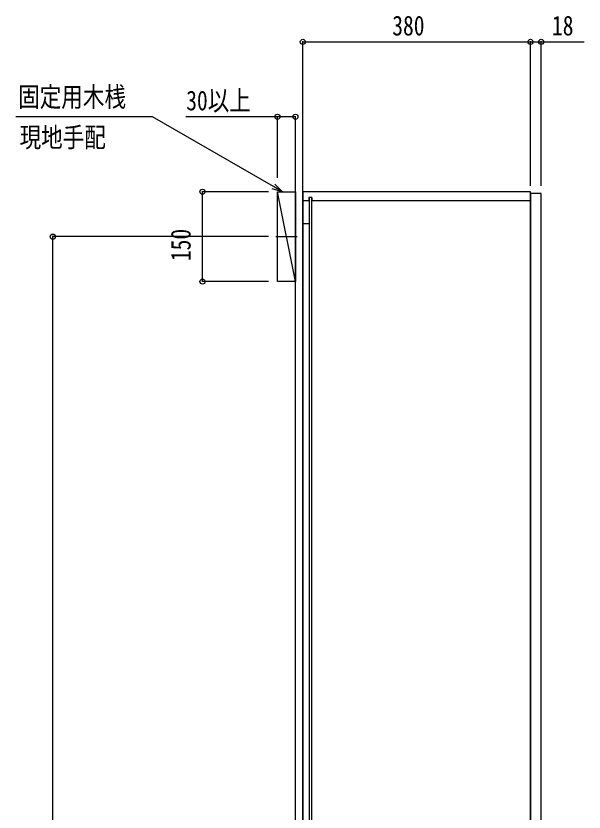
# Model space of a CAD drawing. Units: millimetres, scale not verified. Extents: x -4205 to 4205, y -2970 to 2970.
# Drawn here: x -2458 to -1510, y -13 to 1315 of the extents above; entities that cross this region are included whole.
import ezdxf
from ezdxf.enums import TextEntityAlignment as Align

# ---------------------------------------------------------------- set-up
doc = ezdxf.new("R2010")
doc.units = ezdxf.units.MM
doc.header["$LTSCALE"] = 20
for name, color, linetype in [('0-3_YKK_12', 2, 'Continuous'), ('0-5_YKK_D', 6, 'Continuous'), ('0-7_YSS_K', 3, 'Continuous')]:
    doc.layers.add(name, color=color, linetype=linetype)
doc.styles.add('ＭＳ ゴシック', font='')
doc.styles.get('ＭＳ ゴシック').set_extended_font_data('MS Gothic')

msp = doc.modelspace()

# ---------------------------------------------------------------- linework, layer by layer
at = {"layer": '0-3_YKK_12'}
for p, q in [((-1968.98, 1012.5), (-1968.98, 1007)), ((-1963.98, 1012.5), (-1968.98, 1012.5)), ((-1968.48, 1012.5), (-1968.48, -1158.5)), ((-1964.48, 1012.5), (-1964.48, -1158.5)), ((-1963.98, 1012.5), (-1963.98, 1007)), ((-1968.98, 1007), (-1978.98, 1007)), ((-1598.98, 1007), (-1963.98, 1007)), ((-1968.48, 968.5), (-1978.98, 968.5)), ((-2024.27, 947), (-1988.69, 947))]:
    msp.add_line(p, q, dxfattribs=at)
for points in [[(-1978.98, -1168), (-1598.98, -1168), (-1598.98, 1022), (-1978.98, 1022)], [(-1598.98, -1165), (-1580.98, -1165), (-1580.98, 1019), (-1598.98, 1019)]]:
    msp.add_lwpolyline(points, close=True, dxfattribs=at)
at = {"layer": '0-5_YKK_D'}
for p, q in [((-1978.98, 1032), (-1978.98, 1273)), ((-1978.98, 1272), (-1598.98, 1272)), ((-1598.98, 1032), (-1598.98, 1273)), ((-1598.98, 1032), (-1598.98, 1273)), ((-1580.98, 1032), (-1580.98, 1273)), ((-2021.48, 1045.19), (-2021.48, 1148)), ((-1991.48, 1045.19), (-1991.48, 1148)), ((-2036.42, 1022), (-2147.48, 1022)), ((-2146.48, 872), (-2146.48, 1022)), ((-2036.42, 947), (-2397.48, 947)), ((-2396.48, -1238), (-2396.48, 947)), ((-2036.42, 872), (-2147.48, 872))]:
    msp.add_line(p, q, dxfattribs=at)
for points in [[(-1598.98, 1272), (-1580.98, 1272), (-1509.58, 1272)], [(-2013.24, 1022), (-2027.96, 1030.5), (-2229.75, 1147), (-2457.93, 1147)], [(-1991.48, 1147), (-2021.48, 1147), (-2174.48, 1147)], [(-2025.69, 1034.44), (-2013.24, 1022), (-2030.24, 1026.56)]]:
    msp.add_lwpolyline(points, dxfattribs=at)
for centre in [(-1978.98, 1272), (-1598.98, 1272), (-1598.98, 1272), (-1580.98, 1272), (-2021.48, 1147), (-1991.48, 1147), (-2146.48, 1022), (-2396.48, 947), (-2146.48, 872)]:
    msp.add_circle(centre, 4.25, dxfattribs=at)
at = {"layer": '0-7_YSS_K'}
for p, q in [((-1991.48, -1238), (-1991.48, 1105.81)), ((-1978.98, -1238), (-1978.98, 1105.81)), ((-1991.48, 872), (-2021.48, 1022))]:
    msp.add_line(p, q, dxfattribs=at)
msp.add_lwpolyline([(-1991.48, 872), (-2021.48, 872), (-2021.48, 1022), (-1991.48, 1022)], close=True, dxfattribs=at)

# ---------------------------------------------------------------- texts
at = {"layer": '0-5_YKK_D', "style": 'ＭＳ ゴシック', "width": 0.8}
for s, p in [('380', (-1829.78, 1272.8)), ('18', (-1563.18, 1272.8)), ('固定用木桟', (-2454.22, 1153.86)), ('30以上', (-2173.68, 1147.8)), ('現地手配', (-2451.82, 1086.36))]:
    msp.add_text(s, height=32.99, dxfattribs=at).set_placement(p, align=Align.BOTTOM_LEFT)
msp.add_text('150', height=32.99, rotation=90, dxfattribs=at).set_placement((-2156.48, 906.2), align=Align.BOTTOM_LEFT)

doc.saveas('drawing.dxf')
